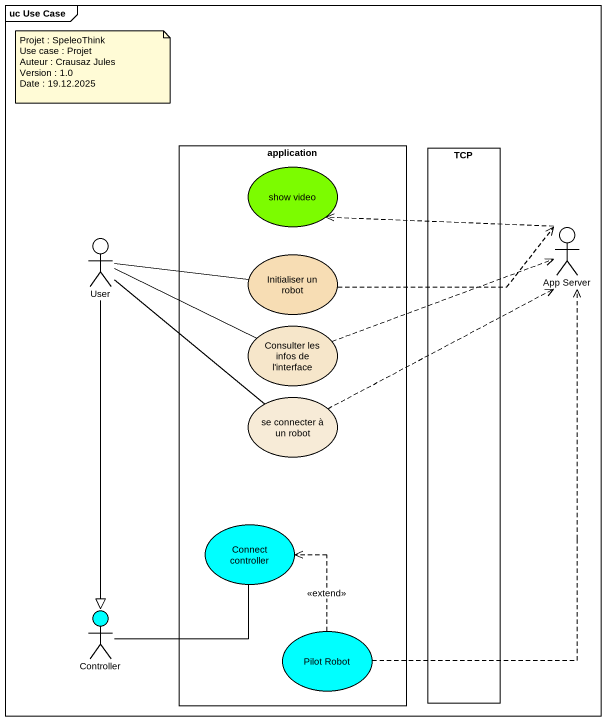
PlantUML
@startuml
mainframe uc Use Case
rectangle application {
  usecase "show video" as show_video #7CFC00
  usecase "Initialiser un robot" as Initialiser_un_robot #F7DDB4
  usecase "Consulter les infos de l'interface" as Consulter_les_infos_de_l #F6E6CA
  usecase "se connecter à un robot" as se_connecter_à_un_robot #F7EBD7
  usecase "Connect controller" as Connect_controller #00FFFF
  usecase "Pilot Robot" as Pilot_Robot #00FFFF
}
rectangle TCP
actor "App Server" as App_Server
actor User
actor Controller #00FFFF
App_Server .left.> show_video
User -right- Initialiser_un_robot
User -right- Consulter_les_infos_de_l
User -- se_connecter_à_un_robot
User --|> Controller
Initialiser_un_robot .right.> App_Server
Consulter_les_infos_de_l .right.> App_Server
se_connecter_à_un_robot .right.> App_Server
Controller -right- Connect_controller
Pilot_Robot .up.> App_Server
Pilot_Robot .up.> Connect_controller : <<extend>>
note as N1
  Projet : SpeleoThink
  Use case : Projet
  Auteur : Crausaz Jules
  Version : 1.0
  Date : 19.12.2025
end note
@enduml
